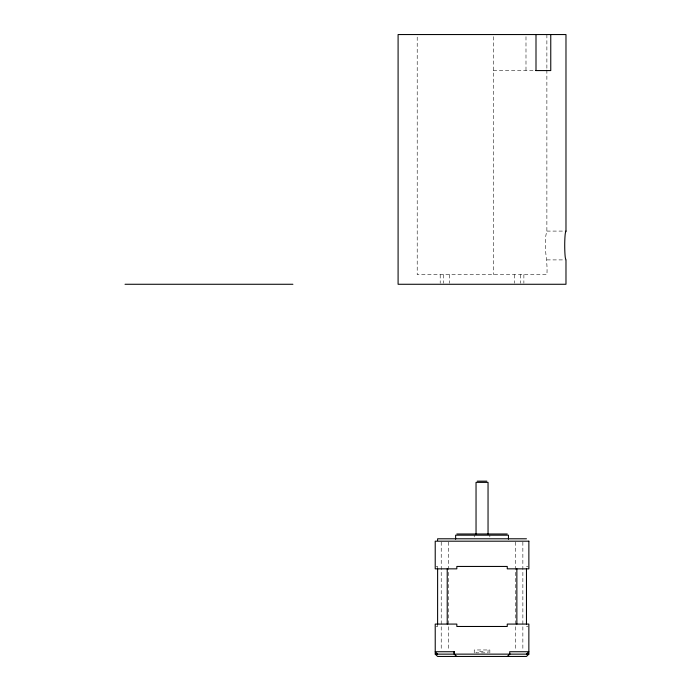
<?xml version="1.0" encoding="UTF-8"?>
<svg xmlns="http://www.w3.org/2000/svg" width="691" height="691" viewBox="0 0 691 691"><rect width="100%" height="100%" fill="white"/><g stroke="black" fill="none" stroke-linecap="round" stroke-linejoin="round"><path stroke-width="0.52" stroke-dasharray="3.46 2.59" d="M546.875 69.99L546.875 231.088C542.668 245.435 548.127 260.127 546.875 274.664L417.209 274.664L417.209 36.701M493.296 70.568L534.929 70.568M546.875 231.088L565.981 231.088M546.875 259.902L565.981 259.902M436.021 566.447L437.619 566.447L437.619 568.848M526.464 566.447L528.062 566.447M436.021 626.478L437.619 626.478L437.619 624.077M526.464 626.478L528.062 626.478M479.64 651.648L484.443 651.648M546.875 34.55L546.875 68.919M525.989 36.666L525.989 70.568M523.882 274.664L523.882 283.206M522.862 542.029L522.862 650.896M520.461 274.664L520.461 283.206M515.659 542.029L515.659 650.896M514.631 274.664L514.631 283.206M493.296 36.666L493.296 274.664M489.841 535.188L489.841 536.993M489.841 652.995L489.841 649.963L474.233 649.963L474.233 652.995M488.045 649.963L488.045 652.848L476.039 652.848L476.039 649.963M474.233 535.188L474.233 536.993M449.444 274.664L449.444 283.206M448.424 542.029L448.424 650.896M443.622 274.664L443.622 283.206M441.221 542.029L441.221 650.896M440.202 274.664L440.202 283.206"/><path stroke-width="1.04" d="M526.464 654.135L528.848 651.734L528.865 624.077L507.254 624.077L507.254 626.478L456.829 626.478L456.829 624.077L435.218 624.077L435.235 654.135L437.619 656.45L526.464 656.45L528.848 654.135L528.848 651.734L509.656 651.734L509.915 654.135L507.254 656.45M535.68 70.568L550.762 70.568L550.762 34.55M125.019 284.269L292.906 284.269M477.239 481.169L486.844 481.169M456.829 533.988L507.254 533.988M526.464 538.79L437.619 538.79L437.619 540.397M454.428 651.734L435.235 651.734L437.619 654.135M435.235 654.135L528.848 654.135M456.829 656.45L454.168 654.135L454.168 651.734L454.341 653.332M536 34.55L536 70.568M526.464 568.848L526.464 624.077M516.859 568.848L516.859 624.077M508.455 539.222L508.455 535.188L455.628 535.188L455.628 539.222M488.045 534.532L488.045 482.37L476.039 482.37L476.039 534.532M447.224 568.848L447.224 624.077M437.619 568.848L437.61 624.077M565.981 231.088L565.35 233.014A14.381 1.252 -90 0 0 564.72 245.495A14.381 1.252 -90 0 0 565.35 257.976L565.981 259.902L565.981 284.269L398.094 284.269L398.094 34.55L565.981 34.55L565.981 231.088M528.865 541.191L435.218 541.191L435.218 568.848L456.829 568.848L456.829 566.447L507.254 566.447L507.254 568.848L528.865 568.848L528.865 541.191"/></g></svg>
